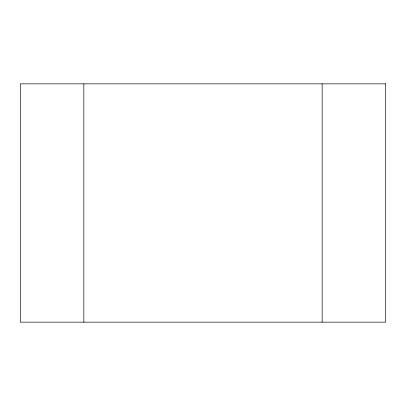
<?xml version="1.0" encoding="UTF-8"?>
<svg xmlns="http://www.w3.org/2000/svg" width="406" height="406" viewBox="0 0 406 406"><rect width="100%" height="100%" fill="white"/><g stroke="black" fill="none" stroke-linecap="round" stroke-linejoin="round"><path stroke-width="0.61" d="M322.151 83.849L322.151 322.151M83.849 83.849L83.849 322.151M385.7 83.849L20.3 83.849L20.3 322.151L385.7 322.151L385.7 83.849"/></g></svg>
